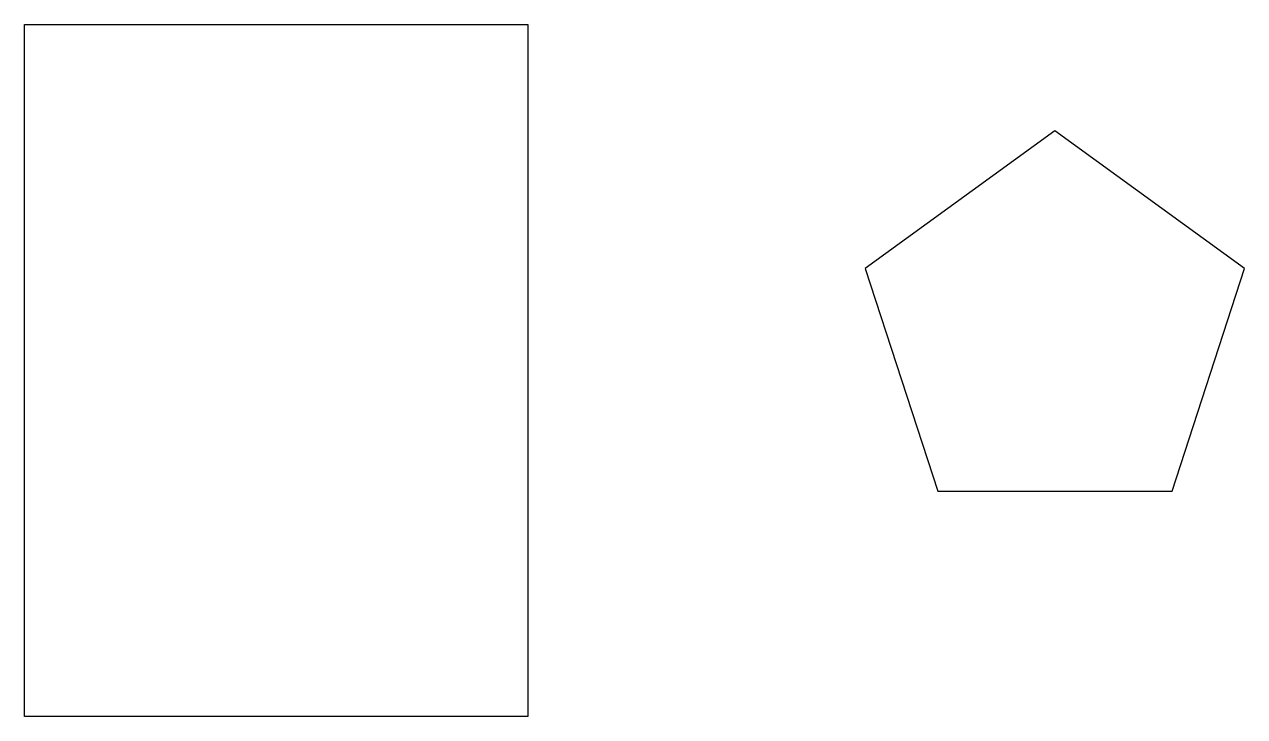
# Model space of a CAD drawing. Extents: x -3.36 to 2.76, y -0.61 to 2.86.
import ezdxf

# ---------------------------------------------------------------- set-up
doc = ezdxf.new("R2010")
doc.units = 0
doc.header["$MEASUREMENT"] = 0
doc.linetypes.add('solid', pattern=[0])
doc.layers.add('1', color=1, linetype='solid')

msp = doc.modelspace()

# ---------------------------------------------------------------- linework, layer by layer
at = {"layer": '1', "color": 3, "linetype": 'solid'}
for p, q in [((-3.363459, 2.8636), (-0.838747, 2.8636)), ((-3.363459, -0.609998), (-3.363459, 2.8636)), ((-0.838747, 2.8636), (-0.838747, -0.609998)), ((1.804576, 2.330134), (0.85352, 1.639151)), ((2.755633, 1.639151), (1.804576, 2.330134)), ((0.85352, 1.639151), (1.216791, 0.521117)), ((2.392361, 0.521117), (2.755633, 1.639151)), ((1.216791, 0.521117), (2.392361, 0.521117)), ((-0.838747, -0.609998), (-3.363459, -0.609998))]:
    msp.add_line(p, q, dxfattribs=at)

doc.saveas('drawing.dxf')
